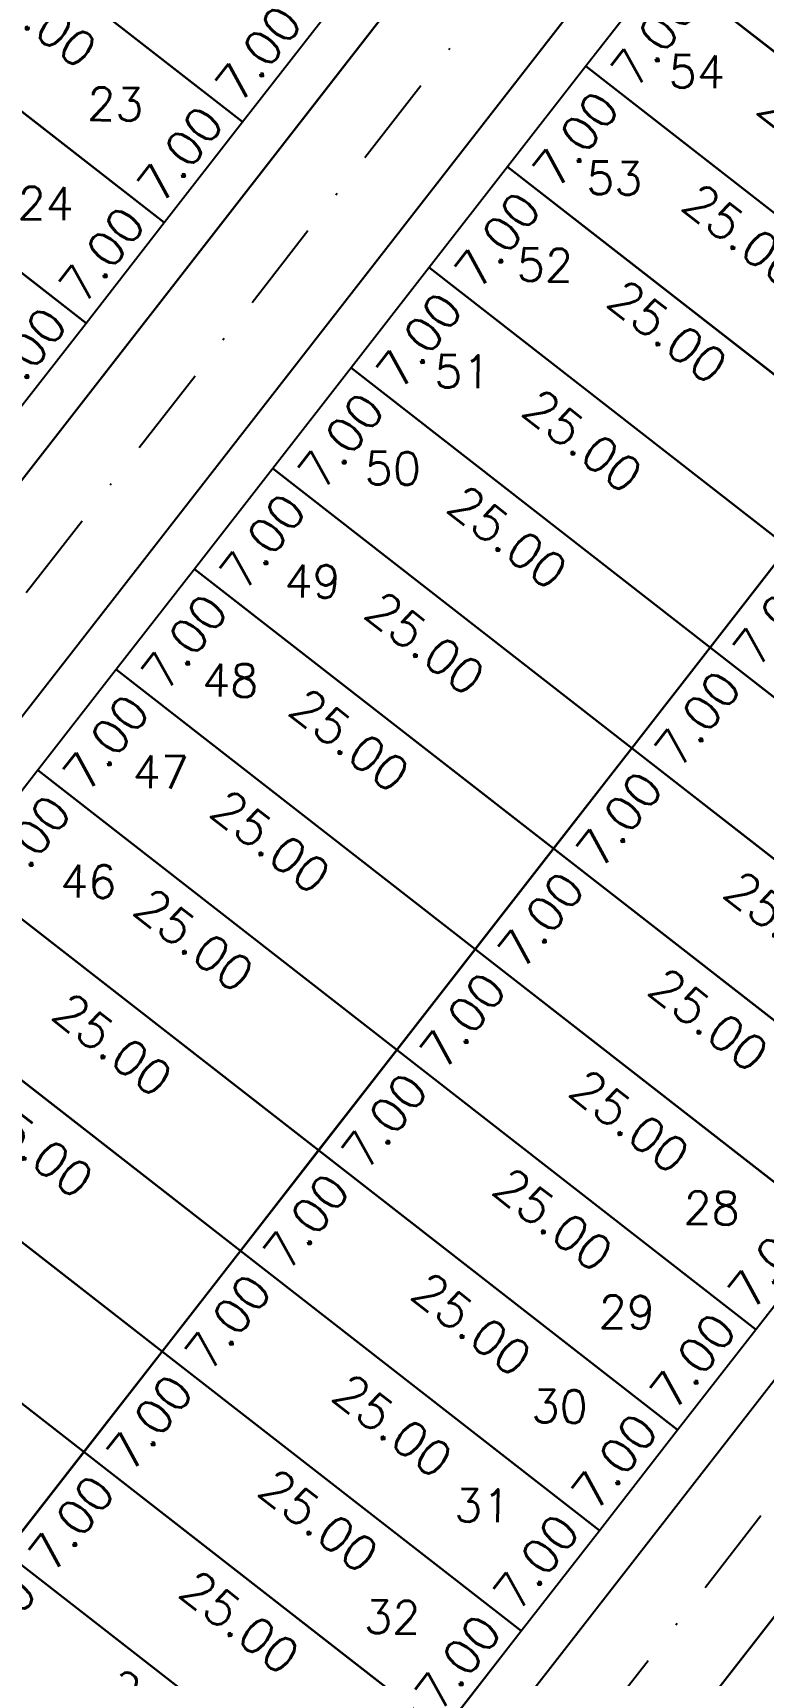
# Model space of a CAD drawing. Header units: millimetres. Extents: x -4430026 to 4783824, y 584 to 9593110.
# Drawn here: x 2496 to 2536.1, y 797.5 to 887.7 of the extents above; entities that cross this region are included whole.
import ezdxf
from ezdxf.enums import TextEntityAlignment as Align

# ---------------------------------------------------------------- set-up
doc = ezdxf.new("R2010")
doc.units = ezdxf.units.MM
doc.linetypes.add('CONTINUO', pattern=[0])
doc.linetypes.add('DASHDOT', pattern=[1, 0.5, -0.25, 0, -0.25])
for name, color, linetype in [('Calçada', 1, 'Continuous'), ('Cota', 8, 'Continuous'), ('EIXO DAS VIAS', 252, 'DASHDOT'), ('Lotes', 2, 'Continuous'), ('Numero de lotes', 5, 'Continuous')]:
    doc.layers.add(name, color=color, linetype=linetype)
doc.styles.add('arcad1', font='romans.shx')
doc.styles.add('ROMANS', font='romans.shx')
doc.dimstyles.new('BOLA100', dxfattribs={"dimscale": 0, "dimtxt": 1.9, "dimasz": 0.18, "dimexe": 0.18, "dimexo": 0.063, "dimgap": 0, "dimtad": 1, "dimzin": 4, "dimdsep": 46, "dimtxsty": 'ROMANS', "dimcen": 0.09, "dimse1": 1, "dimse2": 1, "dimsd1": 1, "dimsd2": 1, "dimclrt": 256, "dimaunit": 1, "dimadec": 4, "dimazin": 0, "dimtfac": 1.2, "dimtix": 1, "dimtmove": 2, "dimatfit": 3, "dimfxl": 1, "dimtvp": 2, "dimtolj": 1, "dimtzin": 4, "dimarcsym": 0})

# ---------------------------------------------------------------- blocks, each defined once
blk = doc.blocks.new('*D948')
at = {"layer": 'DEFPOINTS', "color": 0}
for p in [(2496.296, 847.206), (2498.642, 845.38), (2491.996, 841.683)]:
    blk.add_point(p, dxfattribs=at)
at = {"layer": 'Cota', "insert": (2495.742, 843.202), "char_height": 1.9, "attachment_point": 5, "rotation": 52.09358, "style": 'ROMANS'}
blk.add_mtext('\\A1;7.00', dxfattribs=at)
blk = doc.blocks.new('*D949')
at = {"layer": 'DEFPOINTS', "color": 0}
for p in [(2500.597, 852.729), (2502.943, 850.903), (2496.296, 847.206)]:
    blk.add_point(p, dxfattribs=at)
at = {"layer": 'Cota', "insert": (2500.043, 848.725), "char_height": 1.9, "attachment_point": 5, "rotation": 52.09358, "style": 'ROMANS'}
blk.add_mtext('\\A1;7.00', dxfattribs=at)
blk = doc.blocks.new('*D950')
at = {"layer": 'DEFPOINTS', "color": 0}
for p in [(2504.897, 858.253), (2507.243, 856.426), (2500.597, 852.729)]:
    blk.add_point(p, dxfattribs=at)
at = {"layer": 'Cota', "insert": (2504.343, 854.248), "char_height": 1.9, "attachment_point": 5, "rotation": 52.09358, "style": 'ROMANS'}
blk.add_mtext('\\A1;7.00', dxfattribs=at)
blk = doc.blocks.new('*D951')
at = {"layer": 'DEFPOINTS', "color": 0}
for p in [(2509.198, 863.776), (2511.544, 861.949), (2504.897, 858.253)]:
    blk.add_point(p, dxfattribs=at)
at = {"layer": 'Cota', "insert": (2508.644, 859.771), "char_height": 1.9, "attachment_point": 5, "rotation": 52.09358, "style": 'ROMANS'}
blk.add_mtext('\\A1;7.00', dxfattribs=at)
blk = doc.blocks.new('*D952')
at = {"layer": 'DEFPOINTS', "color": 0}
for p in [(2513.499, 869.299), (2515.844, 867.472), (2509.198, 863.776)]:
    blk.add_point(p, dxfattribs=at)
at = {"layer": 'Cota', "insert": (2512.945, 865.294), "char_height": 1.9, "attachment_point": 5, "rotation": 52.09358, "style": 'ROMANS'}
blk.add_mtext('\\A1;7.00', dxfattribs=at)
blk = doc.blocks.new('*D953')
at = {"layer": 'DEFPOINTS', "color": 0}
for p in [(2517.799, 874.822), (2520.145, 872.995), (2513.499, 869.299)]:
    blk.add_point(p, dxfattribs=at)
at = {"layer": 'Cota', "insert": (2517.245, 870.817), "char_height": 1.9, "attachment_point": 5, "rotation": 52.09358, "style": 'ROMANS'}
blk.add_mtext('\\A1;7.00', dxfattribs=at)
blk = doc.blocks.new('*D954')
at = {"layer": 'DEFPOINTS', "color": 0}
for p in [(2522.1, 880.345), (2524.446, 878.518), (2517.799, 874.822)]:
    blk.add_point(p, dxfattribs=at)
at = {"layer": 'Cota', "insert": (2521.546, 876.34), "char_height": 1.9, "attachment_point": 5, "rotation": 52.09358, "style": 'ROMANS'}
blk.add_mtext('\\A1;7.00', dxfattribs=at)
blk = doc.blocks.new('*D955')
at = {"layer": 'DEFPOINTS', "color": 0}
for p in [(2526.4, 885.868), (2528.746, 884.041), (2522.1, 880.345)]:
    blk.add_point(p, dxfattribs=at)
at = {"layer": 'Cota', "insert": (2525.846, 881.864), "char_height": 1.9, "attachment_point": 5, "rotation": 52.09358, "style": 'ROMANS'}
blk.add_mtext('\\A1;7.00', dxfattribs=at)
blk = doc.blocks.new('*D956')
at = {"layer": 'DEFPOINTS', "color": 0}
for p in [(2530.701, 891.391), (2533.047, 889.565), (2526.4, 885.868)]:
    blk.add_point(p, dxfattribs=at)
at = {"layer": 'Cota', "insert": (2530.147, 887.387), "char_height": 1.9, "attachment_point": 5, "rotation": 52.09358, "style": 'ROMANS'}
blk.add_mtext('\\A1;7.00', dxfattribs=at)
blk = doc.blocks.new('*D961')
at = {"layer": 'DEFPOINTS', "color": 0}
for p in [(2494.518, 804.231), (2496.74, 802.502), (2490.218, 798.708)]:
    blk.add_point(p, dxfattribs=at)
at = {"layer": 'Cota', "insert": (2493.84, 800.324), "char_height": 1.9, "attachment_point": 5, "rotation": 52.09358, "style": 'ROMANS'}
blk.add_mtext('\\A1;7.00', dxfattribs=at)
blk = doc.blocks.new('*D962')
at = {"layer": 'DEFPOINTS', "color": 0}
for p in [(2498.819, 809.755), (2501.04, 808.025), (2494.518, 804.231)]:
    blk.add_point(p, dxfattribs=at)
at = {"layer": 'Cota', "insert": (2498.141, 805.847), "char_height": 1.9, "attachment_point": 5, "rotation": 52.09358, "style": 'ROMANS'}
blk.add_mtext('\\A1;7.00', dxfattribs=at)
blk = doc.blocks.new('*D963')
at = {"layer": 'DEFPOINTS', "color": 0}
for p in [(2503.12, 815.278), (2505.341, 813.548), (2498.819, 809.755)]:
    blk.add_point(p, dxfattribs=at)
at = {"layer": 'Cota', "insert": (2502.441, 811.37), "char_height": 1.9, "attachment_point": 5, "rotation": 52.09358, "style": 'ROMANS'}
blk.add_mtext('\\A1;7.00', dxfattribs=at)
blk = doc.blocks.new('*D964')
at = {"layer": 'DEFPOINTS', "color": 0}
for p in [(2507.42, 820.801), (2509.642, 819.071), (2503.12, 815.278)]:
    blk.add_point(p, dxfattribs=at)
at = {"layer": 'Cota', "insert": (2506.742, 816.893), "char_height": 1.9, "attachment_point": 5, "rotation": 52.09358, "style": 'ROMANS'}
blk.add_mtext('\\A1;7.00', dxfattribs=at)
blk = doc.blocks.new('*D965')
at = {"layer": 'DEFPOINTS', "color": 0}
for p in [(2511.721, 826.324), (2513.942, 824.594), (2507.42, 820.801)]:
    blk.add_point(p, dxfattribs=at)
at = {"layer": 'Cota', "insert": (2511.042, 822.416), "char_height": 1.9, "attachment_point": 5, "rotation": 52.09358, "style": 'ROMANS'}
blk.add_mtext('\\A1;7.00', dxfattribs=at)
blk = doc.blocks.new('*D966')
at = {"layer": 'DEFPOINTS', "color": 0}
for p in [(2516.022, 831.847), (2518.243, 830.117), (2511.721, 826.324)]:
    blk.add_point(p, dxfattribs=at)
at = {"layer": 'Cota', "insert": (2515.343, 827.939), "char_height": 1.9, "attachment_point": 5, "rotation": 52.09358, "style": 'ROMANS'}
blk.add_mtext('\\A1;7.00', dxfattribs=at)
blk = doc.blocks.new('*D967')
at = {"layer": 'DEFPOINTS', "color": 0}
for p in [(2520.322, 837.37), (2522.544, 835.64), (2516.022, 831.847)]:
    blk.add_point(p, dxfattribs=at)
at = {"layer": 'Cota', "insert": (2519.644, 833.462), "char_height": 1.9, "attachment_point": 5, "rotation": 52.09358, "style": 'ROMANS'}
blk.add_mtext('\\A1;7.00', dxfattribs=at)
blk = doc.blocks.new('*D968')
at = {"layer": 'DEFPOINTS', "color": 0}
for p in [(2524.623, 842.893), (2526.844, 841.163), (2520.322, 837.37)]:
    blk.add_point(p, dxfattribs=at)
at = {"layer": 'Cota', "insert": (2523.944, 838.986), "char_height": 1.9, "attachment_point": 5, "rotation": 52.09358, "style": 'ROMANS'}
blk.add_mtext('\\A1;7.00', dxfattribs=at)
blk = doc.blocks.new('*D969')
at = {"layer": 'DEFPOINTS', "color": 0}
for p in [(2528.923, 848.416), (2531.145, 846.687), (2524.623, 842.893)]:
    blk.add_point(p, dxfattribs=at)
at = {"layer": 'Cota', "insert": (2528.245, 844.509), "char_height": 1.9, "attachment_point": 5, "rotation": 52.09358, "style": 'ROMANS'}
blk.add_mtext('\\A1;7.00', dxfattribs=at)
blk = doc.blocks.new('*D970')
at = {"layer": 'DEFPOINTS', "color": 0}
for p in [(2533.224, 853.939), (2535.445, 852.21), (2528.923, 848.416)]:
    blk.add_point(p, dxfattribs=at)
at = {"layer": 'Cota', "insert": (2532.546, 850.032), "char_height": 1.9, "attachment_point": 5, "rotation": 52.09358, "style": 'ROMANS'}
blk.add_mtext('\\A1;7.00', dxfattribs=at)
blk = doc.blocks.new('*D971')
at = {"layer": 'DEFPOINTS', "color": 0}
for p in [(2537.525, 859.462), (2539.746, 857.733), (2533.224, 853.939)]:
    blk.add_point(p, dxfattribs=at)
at = {"layer": 'Cota', "insert": (2536.846, 855.555), "char_height": 1.9, "attachment_point": 5, "rotation": 52.09358, "style": 'ROMANS'}
blk.add_mtext('\\A1;7.00', dxfattribs=at)
blk = doc.blocks.new('*D981')
at = {"layer": 'DEFPOINTS', "color": 0}
for p in [(2522.275, 800.362), (2522.845, 799.918), (2518.544, 794.395)]:
    blk.add_point(p, dxfattribs=at)
at = {"layer": 'Cota', "insert": (2519.375, 798.184), "char_height": 1.9, "attachment_point": 5, "rotation": 52.09358, "style": 'ROMANS'}
blk.add_mtext('\\A1;7.00', dxfattribs=at)
blk = doc.blocks.new('*D982')
at = {"layer": 'DEFPOINTS', "color": 0}
for p in [(2526.576, 805.885), (2527.146, 805.441), (2522.845, 799.918)]:
    blk.add_point(p, dxfattribs=at)
at = {"layer": 'Cota', "insert": (2523.676, 803.707), "char_height": 1.9, "attachment_point": 5, "rotation": 52.09358, "style": 'ROMANS'}
blk.add_mtext('\\A1;7.00', dxfattribs=at)
blk = doc.blocks.new('*D983')
at = {"layer": 'DEFPOINTS', "color": 0}
for p in [(2530.877, 811.408), (2531.446, 810.965), (2527.146, 805.441)]:
    blk.add_point(p, dxfattribs=at)
at = {"layer": 'Cota', "insert": (2527.977, 809.23), "char_height": 1.9, "attachment_point": 5, "rotation": 52.09358, "style": 'ROMANS'}
blk.add_mtext('\\A1;7.00', dxfattribs=at)
blk = doc.blocks.new('*D984')
at = {"layer": 'DEFPOINTS', "color": 0}
for p in [(2535.177, 816.931), (2535.747, 816.488), (2531.446, 810.965)]:
    blk.add_point(p, dxfattribs=at)
at = {"layer": 'Cota', "insert": (2532.277, 814.753), "char_height": 1.9, "attachment_point": 5, "rotation": 52.09358, "style": 'ROMANS'}
blk.add_mtext('\\A1;7.00', dxfattribs=at)
blk = doc.blocks.new('*D985')
at = {"layer": 'DEFPOINTS', "color": 0}
for p in [(2539.478, 822.454), (2540.048, 822.011), (2535.747, 816.488)]:
    blk.add_point(p, dxfattribs=at)
at = {"layer": 'Cota', "insert": (2536.578, 820.276), "char_height": 1.9, "attachment_point": 5, "rotation": 52.09358, "style": 'ROMANS'}
blk.add_mtext('\\A1;7.00', dxfattribs=at)
blk = doc.blocks.new('*D1240')
at = {"layer": 'DEFPOINTS', "color": 0}
for p in [(2498.411, 872.175), (2498.941, 871.762), (2494.64, 866.239)]:
    blk.add_point(p, dxfattribs=at)
at = {"layer": 'Cota', "insert": (2495.511, 869.997), "char_height": 1.9, "attachment_point": 5, "rotation": 52.09358, "style": 'ROMANS'}
blk.add_mtext('\\A1;7.00', dxfattribs=at)
blk = doc.blocks.new('*D1241')
at = {"layer": 'DEFPOINTS', "color": 0}
for p in [(2502.711, 877.698), (2503.241, 877.286), (2498.941, 871.762)]:
    blk.add_point(p, dxfattribs=at)
at = {"layer": 'Cota', "insert": (2499.811, 875.521), "char_height": 1.9, "attachment_point": 5, "rotation": 52.09358, "style": 'ROMANS'}
blk.add_mtext('\\A1;7.00', dxfattribs=at)
blk = doc.blocks.new('*D1242')
at = {"layer": 'DEFPOINTS', "color": 0}
for p in [(2507.012, 883.222), (2507.542, 882.809), (2503.241, 877.286)]:
    blk.add_point(p, dxfattribs=at)
at = {"layer": 'Cota', "insert": (2504.112, 881.044), "char_height": 1.9, "attachment_point": 5, "rotation": 52.09358, "style": 'ROMANS'}
blk.add_mtext('\\A1;7.00', dxfattribs=at)
blk = doc.blocks.new('*D1243')
at = {"layer": 'DEFPOINTS', "color": 0}
for p in [(2511.312, 888.745), (2511.843, 888.332), (2507.542, 882.809)]:
    blk.add_point(p, dxfattribs=at)
at = {"layer": 'Cota', "insert": (2508.413, 886.567), "char_height": 1.9, "attachment_point": 5, "rotation": 52.09358, "style": 'ROMANS'}
blk.add_mtext('\\A1;7.00', dxfattribs=at)
blk = doc.blocks.new('*D3499')
at = {"layer": 'DEFPOINTS', "color": 0}
for p in [(2492.117, 903.691), (2511.843, 888.332), (2510.188, 886.207)]:
    blk.add_point(p, dxfattribs=at)
at = {"layer": 'Cota', "insert": (2500.909, 894.636), "char_height": 1.9, "attachment_point": 5, "rotation": 322.09358, "style": 'ROMANS'}
blk.add_mtext('\\A1;25.00', dxfattribs=at)
blk = doc.blocks.new('*D3509')
at = {"layer": 'DEFPOINTS', "color": 0}
for p in [(2487.817, 898.168), (2507.542, 882.809), (2505.519, 880.21)]:
    blk.add_point(p, dxfattribs=at)
at = {"layer": 'Cota', "insert": (2496.24, 888.64), "char_height": 1.9, "attachment_point": 5, "rotation": 322.09358, "style": 'ROMANS'}
blk.add_mtext('\\A1;25.00', dxfattribs=at)
blk = doc.blocks.new('*D3519')
at = {"layer": 'DEFPOINTS', "color": 0}
for p in [(2483.516, 892.645), (2503.241, 877.286), (2501.399, 874.919)]:
    blk.add_point(p, dxfattribs=at)
at = {"layer": 'Cota', "insert": (2492.12, 883.348), "char_height": 1.9, "attachment_point": 5, "rotation": 322.09358, "style": 'ROMANS'}
blk.add_mtext('\\A1;25.00', dxfattribs=at)
blk = doc.blocks.new('*D3529')
at = {"layer": 'DEFPOINTS', "color": 0}
for p in [(2479.215, 887.122), (2498.941, 871.762), (2496.866, 869.098)]:
    blk.add_point(p, dxfattribs=at)
at = {"layer": 'Cota', "insert": (2487.587, 877.528), "char_height": 1.9, "attachment_point": 5, "rotation": 322.09358, "style": 'ROMANS'}
blk.add_mtext('\\A1;25.00', dxfattribs=at)
blk = doc.blocks.new('*D3684')
at = {"layer": 'DEFPOINTS', "color": 0}
for p in [(2490.218, 798.708), (2509.943, 783.349), (2510.278, 783.778)]:
    blk.add_point(p, dxfattribs=at)
at = {"layer": 'Cota', "insert": (2500.999, 792.208), "char_height": 1.9, "attachment_point": 5, "rotation": 322.09358, "style": 'ROMANS'}
blk.add_mtext('\\A1;25.00', dxfattribs=at)
blk = doc.blocks.new('*D3686')
at = {"layer": 'DEFPOINTS', "color": 0}
for p in [(2494.518, 804.231), (2514.244, 788.872), (2512.455, 786.574)]:
    blk.add_point(p, dxfattribs=at)
at = {"layer": 'Cota', "insert": (2503.176, 795.004), "char_height": 1.9, "attachment_point": 5, "rotation": 322.09358, "style": 'ROMANS'}
blk.add_mtext('\\A1;25.00', dxfattribs=at)
blk = doc.blocks.new('*D3690')
at = {"layer": 'DEFPOINTS', "color": 0}
for p in [(2479.094, 825.114), (2498.819, 809.755), (2496.933, 807.333)]:
    blk.add_point(p, dxfattribs=at)
at = {"layer": 'Cota', "insert": (2487.654, 815.762), "char_height": 1.9, "attachment_point": 5, "rotation": 322.09358, "style": 'ROMANS'}
blk.add_mtext('\\A1;25.00', dxfattribs=at)
blk = doc.blocks.new('*D3691')
at = {"layer": 'DEFPOINTS', "color": 0}
for p in [(2498.819, 809.755), (2518.544, 794.395), (2516.659, 791.973)]:
    blk.add_point(p, dxfattribs=at)
at = {"layer": 'Cota', "insert": (2507.38, 800.402), "char_height": 1.9, "attachment_point": 5, "rotation": 322.09358, "style": 'ROMANS'}
blk.add_mtext('\\A1;25.00', dxfattribs=at)
blk = doc.blocks.new('*D3693')
at = {"layer": 'DEFPOINTS', "color": 0}
for p in [(2483.394, 830.637), (2503.12, 815.278), (2501.273, 812.906)]:
    blk.add_point(p, dxfattribs=at)
at = {"layer": 'Cota', "insert": (2491.994, 821.335), "char_height": 1.9, "attachment_point": 5, "rotation": 322.09358, "style": 'ROMANS'}
blk.add_mtext('\\A1;25.00', dxfattribs=at)
blk = doc.blocks.new('*D3694')
at = {"layer": 'DEFPOINTS', "color": 0}
for p in [(2503.12, 815.278), (2522.845, 799.918), (2520.998, 797.546)]:
    blk.add_point(p, dxfattribs=at)
at = {"layer": 'Cota', "insert": (2511.719, 805.975), "char_height": 1.9, "attachment_point": 5, "rotation": 322.09358, "style": 'ROMANS'}
blk.add_mtext('\\A1;25.00', dxfattribs=at)
blk = doc.blocks.new('*D3699')
at = {"layer": 'DEFPOINTS', "color": 0}
for p in [(2487.695, 836.16), (2507.42, 820.801), (2505.341, 818.13)]:
    blk.add_point(p, dxfattribs=at)
at = {"layer": 'Cota', "insert": (2496.062, 826.559), "char_height": 1.9, "attachment_point": 5, "rotation": 322.09358, "style": 'ROMANS'}
blk.add_mtext('\\A1;25.00', dxfattribs=at)
blk = doc.blocks.new('*D3700')
at = {"layer": 'DEFPOINTS', "color": 0}
for p in [(2507.42, 820.801), (2527.146, 805.441), (2525.066, 802.771)]:
    blk.add_point(p, dxfattribs=at)
at = {"layer": 'Cota', "insert": (2515.787, 811.2), "char_height": 1.9, "attachment_point": 5, "rotation": 322.09358, "style": 'ROMANS'}
blk.add_mtext('\\A1;25.00', dxfattribs=at)
blk = doc.blocks.new('*D3703')
at = {"layer": 'DEFPOINTS', "color": 0}
for p in [(2491.996, 841.683), (2511.721, 826.324), (2509.68, 823.703)]:
    blk.add_point(p, dxfattribs=at)
at = {"layer": 'Cota', "insert": (2500.401, 832.132), "char_height": 1.9, "attachment_point": 5, "rotation": 322.09358, "style": 'ROMANS'}
blk.add_mtext('\\A1;25.00', dxfattribs=at)
blk = doc.blocks.new('*D3704')
at = {"layer": 'DEFPOINTS', "color": 0}
for p in [(2511.721, 826.324), (2531.446, 810.965), (2529.406, 808.344)]:
    blk.add_point(p, dxfattribs=at)
at = {"layer": 'Cota', "insert": (2520.127, 816.773), "char_height": 1.9, "attachment_point": 5, "rotation": 322.09358, "style": 'ROMANS'}
blk.add_mtext('\\A1;25.00', dxfattribs=at)
blk = doc.blocks.new('*D3707')
at = {"layer": 'DEFPOINTS', "color": 0}
for p in [(2496.296, 847.206), (2516.022, 831.847), (2514.155, 829.45)]:
    blk.add_point(p, dxfattribs=at)
at = {"layer": 'Cota', "insert": (2504.876, 837.88), "char_height": 1.9, "attachment_point": 5, "rotation": 322.09358, "style": 'ROMANS'}
blk.add_mtext('\\A1;25.00', dxfattribs=at)
blk = doc.blocks.new('*D3708')
at = {"layer": 'DEFPOINTS', "color": 0}
for p in [(2516.022, 831.847), (2535.747, 816.488), (2533.881, 814.091)]:
    blk.add_point(p, dxfattribs=at)
at = {"layer": 'Cota', "insert": (2524.602, 822.52), "char_height": 1.9, "attachment_point": 5, "rotation": 322.09358, "style": 'ROMANS'}
blk.add_mtext('\\A1;25.00', dxfattribs=at)
blk = doc.blocks.new('*D3711')
at = {"layer": 'DEFPOINTS', "color": 0}
for p in [(2500.597, 852.729), (2520.322, 837.37), (2518.359, 834.849)]:
    blk.add_point(p, dxfattribs=at)
at = {"layer": 'Cota', "insert": (2509.08, 843.279), "char_height": 1.9, "attachment_point": 5, "rotation": 322.09358, "style": 'ROMANS'}
blk.add_mtext('\\A1;25.00', dxfattribs=at)
blk = doc.blocks.new('*D3712')
at = {"layer": 'DEFPOINTS', "color": 0}
for p in [(2520.322, 837.37), (2540.048, 822.011), (2538.085, 819.49)]:
    blk.add_point(p, dxfattribs=at)
at = {"layer": 'Cota', "insert": (2528.806, 827.919), "char_height": 1.9, "attachment_point": 5, "rotation": 322.09358, "style": 'ROMANS'}
blk.add_mtext('\\A1;25.00', dxfattribs=at)
blk = doc.blocks.new('*D3715')
at = {"layer": 'DEFPOINTS', "color": 0}
for p in [(2504.897, 858.253), (2524.623, 842.893), (2522.699, 840.422)]:
    blk.add_point(p, dxfattribs=at)
at = {"layer": 'Cota', "insert": (2513.42, 848.852), "char_height": 1.9, "attachment_point": 5, "rotation": 322.09358, "style": 'ROMANS'}
blk.add_mtext('\\A1;25.00', dxfattribs=at)
blk = doc.blocks.new('*D3716')
at = {"layer": 'DEFPOINTS', "color": 0}
for p in [(2524.623, 842.893), (2544.348, 827.534), (2542.424, 825.063)]:
    blk.add_point(p, dxfattribs=at)
at = {"layer": 'Cota', "insert": (2533.145, 833.492), "char_height": 1.9, "attachment_point": 5, "rotation": 322.09358, "style": 'ROMANS'}
blk.add_mtext('\\A1;25.00', dxfattribs=at)
blk = doc.blocks.new('*D3722')
at = {"layer": 'DEFPOINTS', "color": 0}
for p in [(2509.198, 863.776), (2528.923, 848.416), (2526.849, 845.752)]:
    blk.add_point(p, dxfattribs=at)
at = {"layer": 'Cota', "insert": (2517.57, 854.181), "char_height": 1.9, "attachment_point": 5, "rotation": 322.09358, "style": 'ROMANS'}
blk.add_mtext('\\A1;25.00', dxfattribs=at)
blk = doc.blocks.new('*D3723')
at = {"layer": 'DEFPOINTS', "color": 0}
for p in [(2528.923, 848.416), (2548.649, 833.057), (2546.574, 830.393)]:
    blk.add_point(p, dxfattribs=at)
at = {"layer": 'Cota', "insert": (2537.295, 838.822), "char_height": 1.9, "attachment_point": 5, "rotation": 322.09358, "style": 'ROMANS'}
blk.add_mtext('\\A1;25.00', dxfattribs=at)
blk = doc.blocks.new('*D3727')
at = {"layer": 'DEFPOINTS', "color": 0}
for p in [(2513.499, 869.299), (2533.224, 853.939), (2531.381, 851.573)]:
    blk.add_point(p, dxfattribs=at)
at = {"layer": 'Cota', "insert": (2522.102, 860.002), "char_height": 1.9, "attachment_point": 5, "rotation": 322.09358, "style": 'ROMANS'}
blk.add_mtext('\\A1;25.00', dxfattribs=at)
blk = doc.blocks.new('*D3728')
at = {"layer": 'DEFPOINTS', "color": 0}
for p in [(2533.224, 853.939), (2552.949, 838.58), (2551.107, 836.213)]:
    blk.add_point(p, dxfattribs=at)
at = {"layer": 'Cota', "insert": (2541.828, 844.643), "char_height": 1.9, "attachment_point": 5, "rotation": 322.09358, "style": 'ROMANS'}
blk.add_mtext('\\A1;25.00', dxfattribs=at)
blk = doc.blocks.new('*D3735')
at = {"layer": 'DEFPOINTS', "color": 0}
for p in [(2517.799, 874.822), (2537.525, 859.462), (2535.501, 856.864)]:
    blk.add_point(p, dxfattribs=at)
at = {"layer": 'Cota', "insert": (2526.222, 865.293), "char_height": 1.9, "attachment_point": 5, "rotation": 322.09358, "style": 'ROMANS'}
blk.add_mtext('\\A1;25.00', dxfattribs=at)
blk = doc.blocks.new('*D3741')
at = {"layer": 'DEFPOINTS', "color": 0}
for p in [(2522.1, 880.345), (2541.825, 864.986), (2540.171, 862.861)]:
    blk.add_point(p, dxfattribs=at)
at = {"layer": 'Cota', "insert": (2530.892, 871.29), "char_height": 1.9, "attachment_point": 5, "rotation": 322.09358, "style": 'ROMANS'}
blk.add_mtext('\\A1;25.00', dxfattribs=at)
blk = doc.blocks.new('*D3747')
at = {"layer": 'DEFPOINTS', "color": 0}
for p in [(2526.4, 885.868), (2546.126, 870.509), (2544.291, 868.152)]:
    blk.add_point(p, dxfattribs=at)
at = {"layer": 'Cota', "insert": (2535.012, 876.582), "char_height": 1.9, "attachment_point": 5, "rotation": 322.09358, "style": 'ROMANS'}
blk.add_mtext('\\A1;25.00', dxfattribs=at)
blk = doc.blocks.new('*D3753')
at = {"layer": 'DEFPOINTS', "color": 0}
for p in [(2530.701, 891.391), (2550.426, 876.032), (2548.411, 873.444)]:
    blk.add_point(p, dxfattribs=at)
at = {"layer": 'Cota', "insert": (2539.132, 881.873), "char_height": 1.9, "attachment_point": 5, "rotation": 322.09358, "style": 'ROMANS'}
blk.add_mtext('\\A1;25.00', dxfattribs=at)
blk = doc.blocks.new('*D3759')
at = {"layer": 'DEFPOINTS', "color": 0}
for p in [(2535.002, 896.914), (2554.727, 881.555), (2552.806, 879.088)]:
    blk.add_point(p, dxfattribs=at)
at = {"layer": 'Cota', "insert": (2543.527, 887.517), "char_height": 1.9, "attachment_point": 5, "rotation": 322.09358, "style": 'ROMANS'}
blk.add_mtext('\\A1;25.00', dxfattribs=at)

msp = doc.modelspace()

# ---------------------------------------------------------------- linework, layer by layer
at = {"layer": 'Calçada', "lineweight": -3}
for p, q in [((2448.999, 803.555), (2600.103, 997.612)), ((2448.999, 803.555), (2600.103, 997.612)), ((2607.654, 994.288), (2455.311, 798.64)), ((2607.654, 994.288), (2455.311, 798.64)), ((2498.707, 764.849), (2651.071, 960.525)), ((2498.707, 764.849), (2651.071, 960.525)), ((2657.384, 955.61), (2505.019, 759.934)), ((2657.384, 955.61), (2505.019, 759.934))]:
    msp.add_line(p, q, dxfattribs=at)
for points in [[(2600.103, 997.612, 0.46732), (2598.16, 1006.61, 0.081083), (2556.59, 1020.475, -0.007625), (2552.866, 1021.135, 0.282098), (2546.995, 1018.929), (2405.603, 837.345, 0.414214), (2406.651, 828.925), (2440.578, 802.507, 0.414214), (2448.999, 803.555)], [(2600.103, 997.612, 0.46732), (2598.16, 1006.61, 0.081083), (2556.59, 1020.475, -0.007625), (2552.866, 1021.135, 0.282098), (2546.995, 1018.929), (2405.603, 837.345, 0.414214), (2406.651, 828.925), (2440.578, 802.507, 0.414214), (2448.999, 803.555)], [(2651.071, 960.525, 0.414214), (2650.024, 968.945), (2618.463, 993.52, 0.00577), (2615.964, 995.42, 0.40747), (2607.654, 994.288), (2455.311, 798.64, 0.414214), (2456.359, 790.219), (2490.286, 763.801, 0.414214), (2498.707, 764.849)], [(2651.071, 960.525, 0.414214), (2650.024, 968.945), (2618.463, 993.52, 0.00577), (2615.964, 995.42, 0.40747), (2607.654, 994.288), (2455.311, 798.64, 0.414214), (2456.359, 790.219), (2490.286, 763.801, 0.414214), (2498.707, 764.849)], [(2699.732, 930.24), (2665.804, 956.658, 0.414214), (2657.384, 955.61), (2505.019, 759.934, 0.414214), (2506.067, 751.514), (2511.577, 747.224, 0.162331), (2515.155, 745.959), (2560.176, 745.153, 0.236013), (2565.018, 747.466), (2700.779, 921.819, 0.414214)], [(2699.732, 930.24), (2665.804, 956.658, 0.414214), (2657.384, 955.61), (2505.019, 759.934, 0.414214), (2506.067, 751.514), (2511.577, 747.224, 0.162331), (2515.155, 745.959), (2560.176, 745.153, 0.236013), (2565.018, 747.466), (2700.779, 921.819, 0.414214)]]:
    msp.add_lwpolyline(points, format="xyb", close=True, dxfattribs=at)
at = {"layer": 'EIXO DAS VIAS', "ltscale": 10}
for p, q in [((2446.011, 793.207, 103.708), (2610.292, 1004.186, 103.708)), ((2495.719, 754.502, 103.708), (2660.371, 965.958, 103.708))]:
    msp.add_line(p, q, dxfattribs=at)
at = {"layer": 'Lotes', "lineweight": -3}
for p, q in [((2474.859, 778.983), (2627.838, 975.448)), ((2507.542, 882.809), (2468.091, 913.527)), ((2503.241, 877.286), (2463.791, 908.004)), ((2498.941, 871.762), (2459.49, 902.481)), ((2570.152, 860.672), (2530.701, 891.391)), ((2565.851, 855.149), (2526.4, 885.868)), ((2561.551, 849.626), (2522.1, 880.345)), ((2557.25, 844.103), (2517.799, 874.822)), ((2552.949, 838.58), (2513.499, 869.299)), ((2548.649, 833.057), (2509.198, 863.776)), ((2544.348, 827.534), (2504.897, 858.253)), ((2540.048, 822.011), (2500.597, 852.729)), ((2535.747, 816.488), (2496.296, 847.206)), ((2531.446, 810.965), (2491.996, 841.683)), ((2527.146, 805.441), (2487.695, 836.16)), ((2522.845, 799.918), (2483.394, 830.637)), ((2518.544, 794.395), (2479.094, 825.114)), ((2514.244, 788.872), (2474.793, 819.591))]:
    msp.add_line(p, q, dxfattribs=at)
at = {"layer": 'Lotes', "linetype": 'CONTINUO', "lineweight": -3}
for p, q in [((2507.542, 882.809), (2487.817, 898.168)), ((2487.817, 898.168), (2507.542, 882.809)), ((2503.241, 877.286), (2483.516, 892.645)), ((2483.516, 892.645), (2503.241, 877.286)), ((2530.701, 891.391), (2526.4, 885.868)), ((2550.426, 876.032), (2530.701, 891.391)), ((2530.701, 891.391), (2550.426, 876.032)), ((2507.542, 882.809), (2511.843, 888.332)), ((2498.941, 871.762), (2479.215, 887.122)), ((2479.215, 887.122), (2498.941, 871.762)), ((2526.4, 885.868), (2522.1, 880.345)), ((2546.126, 870.509), (2526.4, 885.868)), ((2526.4, 885.868), (2546.126, 870.509)), ((2503.241, 877.286), (2507.542, 882.809)), ((2522.1, 880.345), (2517.799, 874.822)), ((2541.825, 864.986), (2522.1, 880.345)), ((2522.1, 880.345), (2541.825, 864.986)), ((2498.941, 871.762), (2503.241, 877.286)), ((2517.799, 874.822), (2513.499, 869.299)), ((2537.525, 859.462), (2517.799, 874.822)), ((2517.799, 874.822), (2537.525, 859.462)), ((2494.64, 866.239), (2498.941, 871.762)), ((2513.499, 869.299), (2509.198, 863.776)), ((2533.224, 853.939), (2513.499, 869.299)), ((2513.499, 869.299), (2533.224, 853.939)), ((2509.198, 863.776), (2504.897, 858.253)), ((2528.923, 848.416), (2509.198, 863.776)), ((2509.198, 863.776), (2528.923, 848.416)), ((2537.525, 859.462), (2533.224, 853.939)), ((2533.224, 853.939), (2537.525, 859.462)), ((2504.897, 858.253), (2500.597, 852.729)), ((2524.623, 842.893), (2504.897, 858.253)), ((2504.897, 858.253), (2524.623, 842.893)), ((2533.224, 853.939), (2528.923, 848.416)), ((2528.923, 848.416), (2533.224, 853.939)), ((2552.949, 838.58), (2533.224, 853.939)), ((2533.224, 853.939), (2552.949, 838.58)), ((2500.597, 852.729), (2496.296, 847.206)), ((2520.322, 837.37), (2500.597, 852.729)), ((2500.597, 852.729), (2520.322, 837.37)), ((2528.923, 848.416), (2524.623, 842.893)), ((2524.623, 842.893), (2528.923, 848.416)), ((2548.649, 833.057), (2528.923, 848.416)), ((2528.923, 848.416), (2548.649, 833.057)), ((2496.296, 847.206), (2491.996, 841.683)), ((2516.022, 831.847), (2496.296, 847.206)), ((2496.296, 847.206), (2516.022, 831.847)), ((2524.623, 842.893), (2520.322, 837.37)), ((2520.322, 837.37), (2524.623, 842.893)), ((2544.348, 827.534), (2524.623, 842.893)), ((2524.623, 842.893), (2544.348, 827.534)), ((2511.721, 826.324), (2491.996, 841.683)), ((2491.996, 841.683), (2511.721, 826.324)), ((2520.322, 837.37), (2516.022, 831.847)), ((2516.022, 831.847), (2520.322, 837.37)), ((2540.048, 822.011), (2520.322, 837.37)), ((2520.322, 837.37), (2540.048, 822.011)), ((2507.42, 820.801), (2487.695, 836.16)), ((2487.695, 836.16), (2507.42, 820.801)), ((2516.022, 831.847), (2511.721, 826.324)), ((2511.721, 826.324), (2516.022, 831.847)), ((2535.747, 816.488), (2516.022, 831.847)), ((2516.022, 831.847), (2535.747, 816.488)), ((2503.12, 815.278), (2483.394, 830.637)), ((2483.394, 830.637), (2503.12, 815.278)), ((2511.721, 826.324), (2507.42, 820.801)), ((2507.42, 820.801), (2511.721, 826.324)), ((2531.446, 810.965), (2511.721, 826.324)), ((2511.721, 826.324), (2531.446, 810.965)), ((2498.819, 809.755), (2479.094, 825.114)), ((2479.094, 825.114), (2498.819, 809.755)), ((2535.747, 816.488), (2540.048, 822.011)), ((2507.42, 820.801), (2503.12, 815.278)), ((2503.12, 815.278), (2507.42, 820.801)), ((2527.146, 805.441), (2507.42, 820.801)), ((2507.42, 820.801), (2527.146, 805.441)), ((2531.446, 810.965), (2535.747, 816.488)), ((2503.12, 815.278), (2498.819, 809.755)), ((2498.819, 809.755), (2503.12, 815.278)), ((2522.845, 799.918), (2503.12, 815.278)), ((2503.12, 815.278), (2522.845, 799.918)), ((2527.146, 805.441), (2531.446, 810.965)), ((2498.819, 809.755), (2494.518, 804.231)), ((2494.518, 804.231), (2498.819, 809.755)), ((2518.544, 794.395), (2498.819, 809.755)), ((2498.819, 809.755), (2518.544, 794.395)), ((2522.845, 799.918), (2527.146, 805.441)), ((2514.244, 788.872), (2494.518, 804.231)), ((2494.518, 804.231), (2514.244, 788.872)), ((2518.544, 794.395), (2522.845, 799.918))]:
    msp.add_line(p, q, dxfattribs=at)
at = {"layer": 'Lotes'}
for points in [[(2492.117, 903.691), (2487.817, 898.168), (2507.542, 882.809), (2511.843, 888.332)], [(2487.817, 898.168), (2483.516, 892.645), (2503.241, 877.286), (2507.542, 882.809)], [(2535.002, 896.914), (2530.701, 891.391), (2550.426, 876.032), (2554.727, 881.555)], [(2483.516, 892.645), (2479.215, 887.122), (2498.941, 871.762), (2503.241, 877.286)], [(2530.701, 891.391), (2526.4, 885.868), (2546.126, 870.509), (2550.426, 876.032)], [(2479.215, 887.122), (2474.915, 881.599), (2494.64, 866.239), (2498.941, 871.762)], [(2526.4, 885.868), (2522.1, 880.345), (2541.825, 864.986), (2546.126, 870.509)], [(2522.1, 880.345), (2517.799, 874.822), (2537.525, 859.462), (2541.825, 864.986)], [(2517.799, 874.822), (2513.499, 869.299), (2533.224, 853.939), (2537.525, 859.462)], [(2513.499, 869.299), (2509.198, 863.776), (2528.923, 848.416), (2533.224, 853.939)], [(2509.198, 863.776), (2504.897, 858.253), (2524.623, 842.893), (2528.923, 848.416)], [(2537.525, 859.462), (2533.224, 853.939), (2552.949, 838.58), (2557.25, 844.103)], [(2504.897, 858.253), (2500.597, 852.729), (2520.322, 837.37), (2524.623, 842.893)], [(2533.224, 853.939), (2528.923, 848.416), (2548.649, 833.057), (2552.949, 838.58)], [(2500.597, 852.729), (2496.296, 847.206), (2516.022, 831.847), (2520.322, 837.37)], [(2528.923, 848.416), (2524.623, 842.893), (2544.348, 827.534), (2548.649, 833.057)], [(2496.296, 847.206), (2491.996, 841.683), (2511.721, 826.324), (2516.022, 831.847)], [(2524.623, 842.893), (2520.322, 837.37), (2540.048, 822.011), (2544.348, 827.534)], [(2491.996, 841.683), (2487.695, 836.16), (2507.42, 820.801), (2511.721, 826.324)], [(2520.322, 837.37), (2516.022, 831.847), (2535.747, 816.488), (2540.048, 822.011)], [(2487.695, 836.16), (2483.394, 830.637), (2503.12, 815.278), (2507.42, 820.801)], [(2516.022, 831.847), (2511.721, 826.324), (2531.446, 810.965), (2535.747, 816.488)], [(2483.394, 830.637), (2479.094, 825.114), (2498.819, 809.755), (2503.12, 815.278)], [(2511.721, 826.324), (2507.42, 820.801), (2527.146, 805.441), (2531.446, 810.965)], [(2479.094, 825.114), (2474.793, 819.591), (2494.518, 804.231), (2498.819, 809.755)], [(2507.42, 820.801), (2503.12, 815.278), (2522.845, 799.918), (2527.146, 805.441)], [(2503.12, 815.278), (2498.819, 809.755), (2518.544, 794.395), (2522.845, 799.918)], [(2498.819, 809.755), (2494.518, 804.231), (2514.244, 788.872), (2518.544, 794.395)], [(2494.518, 804.231), (2490.218, 798.708), (2495.741, 794.408), (2501.264, 790.107), (2509.943, 783.349), (2514.244, 788.872)]]:
    msp.add_lwpolyline(points, close=True, dxfattribs=at)

# ---------------------------------------------------------------- texts
at = {"layer": 'Numero de lotes', "style": 'arcad1'}
for s, p in [('54', (2532.503, 885.581, 103.708)), ('23', (2500.558, 883.794, 103.708)), ('53', (2527.974, 879.724, 103.708)), ('24', (2496.728, 878.339, 103.708)), ('52', (2524.156, 874.959, 103.708)), ('51', (2519.627, 869.102, 103.708)), ('50', (2515.799, 863.785, 103.708)), ('49', (2511.388, 857.582, 103.708)), ('48', (2506.867, 852.139, 103.708)), ('47', (2503.044, 847.098, 103.708)), ('46', (2499.066, 841.093, 103.708)), ('28', (2533.316, 823.154, 103.708)), ('29', (2528.652, 817.437, 103.708)), ('30', (2524.964, 812.256, 103.708)), ('31', (2520.719, 806.808, 103.708)), ('32', (2515.771, 800.683, 103.708))]:
    msp.add_text(s, height=1.8, rotation=358.97539, dxfattribs=at).set_placement(p, align=Align.MIDDLE_CENTER)

# ---------------------------------------------------------------- dimensions: what is measured, and where the dimension line sits
at = {"layer": 'Cota'}
for base, p1, p2, angle, picture, middle in [((2510.188, 886.207), (2492.117, 903.691), (2511.843, 888.332), 142.09358, '*D3499', (2500.909, 894.636)), ((2505.519, 880.21), (2487.817, 898.168), (2507.542, 882.809), 142.09358, '*D3509', (2496.24, 888.64)), ((2552.806, 879.088), (2535.002, 896.914), (2554.727, 881.555), 142.09358, '*D3759', (2543.527, 887.517)), ((2501.399, 874.919), (2483.516, 892.645), (2503.241, 877.286), 142.09358, '*D3519', (2492.12, 883.348)), ((2533.047, 889.565), (2526.4, 885.868), (2530.701, 891.391), 232.09358, '*D956', (2530.147, 887.387)), ((2548.411, 873.444), (2530.701, 891.391), (2550.426, 876.032), 142.09358, '*D3753', (2539.132, 881.873)), ((2511.312, 888.745), (2507.542, 882.809), (2511.843, 888.332), 232.09358, '*D1243', (2508.413, 886.567)), ((2496.866, 869.098), (2479.215, 887.122), (2498.941, 871.762), 142.09358, '*D3529', (2487.587, 877.528)), ((2528.746, 884.041), (2522.1, 880.345), (2526.4, 885.868), 232.09358, '*D955', (2525.846, 881.864)), ((2544.291, 868.152), (2526.4, 885.868), (2546.126, 870.509), 142.09358, '*D3747', (2535.012, 876.582)), ((2507.012, 883.222), (2503.241, 877.286), (2507.542, 882.809), 232.09358, '*D1242', (2504.112, 881.044)), ((2524.446, 878.518), (2517.799, 874.822), (2522.1, 880.345), 232.09358, '*D954', (2521.546, 876.34)), ((2540.171, 862.861), (2522.1, 880.345), (2541.825, 864.986), 142.09358, '*D3741', (2530.892, 871.29)), ((2502.711, 877.698), (2498.941, 871.762), (2503.241, 877.286), 232.09358, '*D1241', (2499.811, 875.521)), ((2520.145, 872.995), (2513.499, 869.299), (2517.799, 874.822), 232.09358, '*D953', (2517.245, 870.817)), ((2535.501, 856.864), (2517.799, 874.822), (2537.525, 859.462), 142.09358, '*D3735', (2526.222, 865.293)), ((2498.411, 872.175), (2494.64, 866.239), (2498.941, 871.762), 232.09358, '*D1240', (2495.511, 869.997)), ((2515.844, 867.472), (2509.198, 863.776), (2513.499, 869.299), 232.09358, '*D952', (2512.945, 865.294)), ((2531.381, 851.573), (2513.499, 869.299), (2533.224, 853.939), 142.09358, '*D3727', (2522.102, 860.002)), ((2511.544, 861.949), (2504.897, 858.253), (2509.198, 863.776), 232.09358, '*D951', (2508.644, 859.771)), ((2526.849, 845.752), (2509.198, 863.776), (2528.923, 848.416), 142.09358, '*D3722', (2517.57, 854.181)), ((2539.746, 857.733), (2533.224, 853.939), (2537.525, 859.462), 232.09358, '*D971', (2536.846, 855.555)), ((2507.243, 856.426), (2500.597, 852.729), (2504.897, 858.253), 232.09358, '*D950', (2504.343, 854.248)), ((2522.699, 840.422), (2504.897, 858.253), (2524.623, 842.893), 142.09358, '*D3715', (2513.42, 848.852)), ((2535.445, 852.21), (2528.923, 848.416), (2533.224, 853.939), 232.09358, '*D970', (2532.546, 850.032)), ((2551.107, 836.213), (2533.224, 853.939), (2552.949, 838.58), 142.09358, '*D3728', (2541.828, 844.643)), ((2502.943, 850.903), (2496.296, 847.206), (2500.597, 852.729), 232.09358, '*D949', (2500.043, 848.725)), ((2518.359, 834.849), (2500.597, 852.729), (2520.322, 837.37), 142.09358, '*D3711', (2509.08, 843.279)), ((2531.145, 846.687), (2524.623, 842.893), (2528.923, 848.416), 232.09358, '*D969', (2528.245, 844.509)), ((2546.574, 830.393), (2528.923, 848.416), (2548.649, 833.057), 142.09358, '*D3723', (2537.295, 838.822)), ((2498.642, 845.38), (2491.996, 841.683), (2496.296, 847.206), 232.09358, '*D948', (2495.742, 843.202)), ((2514.155, 829.45), (2496.296, 847.206), (2516.022, 831.847), 142.09358, '*D3707', (2504.876, 837.88)), ((2526.844, 841.163), (2520.322, 837.37), (2524.623, 842.893), 232.09358, '*D968', (2523.944, 838.986)), ((2542.424, 825.063), (2524.623, 842.893), (2544.348, 827.534), 142.09358, '*D3716', (2533.145, 833.492)), ((2509.68, 823.703), (2491.996, 841.683), (2511.721, 826.324), 142.09358, '*D3703', (2500.401, 832.132)), ((2522.544, 835.64), (2516.022, 831.847), (2520.322, 837.37), 232.09358, '*D967', (2519.644, 833.462)), ((2538.085, 819.49), (2520.322, 837.37), (2540.048, 822.011), 142.09358, '*D3712', (2528.806, 827.919)), ((2505.341, 818.13), (2487.695, 836.16), (2507.42, 820.801), 142.09358, '*D3699', (2496.062, 826.559)), ((2518.243, 830.117), (2511.721, 826.324), (2516.022, 831.847), 232.09358, '*D966', (2515.343, 827.939)), ((2533.881, 814.091), (2516.022, 831.847), (2535.747, 816.488), 142.09358, '*D3708', (2524.602, 822.52)), ((2501.273, 812.906), (2483.394, 830.637), (2503.12, 815.278), 142.09358, '*D3693', (2491.994, 821.335)), ((2513.942, 824.594), (2507.42, 820.801), (2511.721, 826.324), 232.09358, '*D965', (2511.042, 822.416)), ((2529.406, 808.344), (2511.721, 826.324), (2531.446, 810.965), 142.09358, '*D3704', (2520.127, 816.773)), ((2496.933, 807.333), (2479.094, 825.114), (2498.819, 809.755), 142.09358, '*D3690', (2487.654, 815.762)), ((2539.478, 822.454), (2535.747, 816.488), (2540.048, 822.011), 232.09358, '*D985', (2536.578, 820.276)), ((2509.642, 819.071), (2503.12, 815.278), (2507.42, 820.801), 232.09358, '*D964', (2506.742, 816.893)), ((2525.066, 802.771), (2507.42, 820.801), (2527.146, 805.441), 142.09358, '*D3700', (2515.787, 811.2)), ((2535.177, 816.931), (2531.446, 810.965), (2535.747, 816.488), 232.09358, '*D984', (2532.277, 814.753)), ((2505.341, 813.548), (2498.819, 809.755), (2503.12, 815.278), 232.09358, '*D963', (2502.441, 811.37)), ((2520.998, 797.546), (2503.12, 815.278), (2522.845, 799.918), 142.09358, '*D3694', (2511.719, 805.975)), ((2530.877, 811.408), (2527.146, 805.441), (2531.446, 810.965), 232.09358, '*D983', (2527.977, 809.23)), ((2501.04, 808.025), (2494.518, 804.231), (2498.819, 809.755), 232.09358, '*D962', (2498.141, 805.847)), ((2516.659, 791.973), (2498.819, 809.755), (2518.544, 794.395), 142.09358, '*D3691', (2507.38, 800.402)), ((2526.576, 805.885), (2522.845, 799.918), (2527.146, 805.441), 232.09358, '*D982', (2523.676, 803.707)), ((2496.74, 802.502), (2490.218, 798.708), (2494.518, 804.231), 232.09358, '*D961', (2493.84, 800.324)), ((2512.455, 786.574), (2494.518, 804.231), (2514.244, 788.872), 142.09358, '*D3686', (2503.176, 795.004)), ((2522.275, 800.362), (2518.544, 794.395), (2522.845, 799.918), 232.09358, '*D981', (2519.375, 798.184)), ((2510.278, 783.778), (2490.218, 798.708), (2509.943, 783.349), 142.09358, '*D3684', (2500.999, 792.208))]:
    dim = msp.add_linear_dim(base=base, p1=p1, p2=p2, angle=angle, dimstyle='BOLA100', override={"dimscale": 1}, dxfattribs=at)
    dim.commit()
    dim.dimension.update_dxf_attribs({"geometry": picture, "text_midpoint": middle})

doc.saveas('drawing.dxf')
